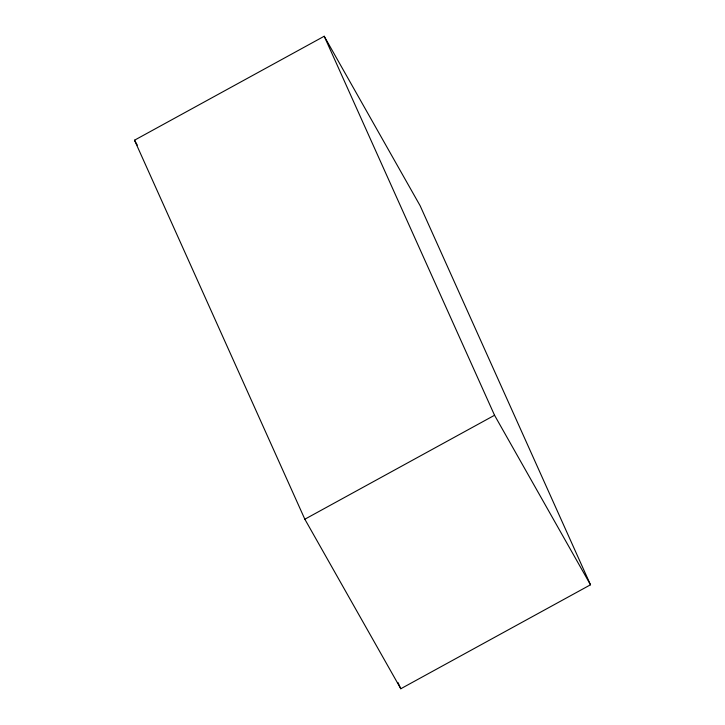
<?xml version="1.0" encoding="UTF-8"?>
<svg xmlns="http://www.w3.org/2000/svg" width="725" height="725" viewBox="0 0 725 725"><rect width="100%" height="100%" fill="white"/><g stroke="black" fill="none" stroke-linecap="round" stroke-linejoin="round"><path stroke-width="1.09" d="M134.506 140.206L324.211 36.25L420.156 205.782L590.494 584.794L400.789 688.75L304.844 519.218L134.506 140.206L137.297 145.136M304.844 519.218L494.541 415.262L324.211 36.25M494.541 415.262L590.494 584.794M398.007 682.551L400.789 688.75"/></g></svg>
